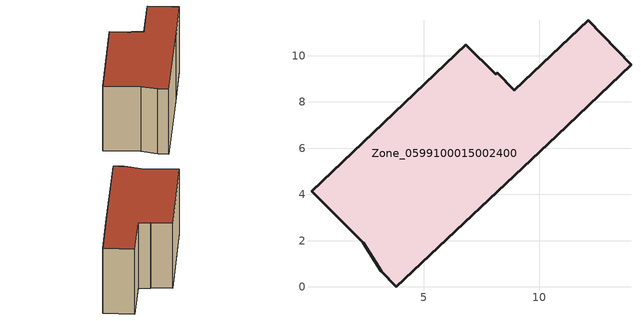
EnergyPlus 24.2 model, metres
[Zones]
Zone_0599100015002400
 floor ground (C_G): 2.38,1.92 0.14,4.14 6.81,10.48 8.11,9.19 8.18,9.26 8.91,8.5 12.11,11.54 13.96,9.61 10.75,6.55 3.81,0 3.16,0.68 z0.82
 wall outside (C_F): 13.96,9.61 12.11,11.54 8.91,8.5 8.18,9.26 8.11,9.19 6.81,10.48 0.14,4.14 2.38,1.92 3.16,0.68 3.81,0 10.75,6.55 13.96,9.61 z0.82:7.04
 roof outside (C_R): 3.16,0.68 3.81,0 10.75,6.55 13.96,9.61 12.11,11.54 8.91,8.5 8.18,9.26 8.11,9.19 6.81,10.48 0.14,4.14 2.38,1.92 z7.04
[BUILDING]
Pand.0599100015002400: North Axis=0; Terrain=City; Loads Convergence Tolerance Value=0.04; Temperature Convergence Tolerance Value=0.4; Solar Distribution=FullExterior; Maximum Number of Warmup Days=25; Minimum Number of Warmup Days=1
[Site:Location]
Rotterdam.The.Hague.AP_ZH_NLD Design_Conditions: Latitude=51.96; Longitude=4.45; Time Zone=1; Elevation=-4.5
[SITE:GROUNDTEMPERATURE:BUILDINGSURFACE]
18, 18, 18, 18, 18, 18, 18, 18, 18, 18, 18, 18
[MATERIAL] Thermal Absorptance=0.9; Solar Absorptance=0.7; Visible Absorptance=0.7
Name | Roughness | Thickness | Conductivity | Density | Specific Heat
G.TC.1975-1991 | MediumSmooth | 0.15 | 0.288461 | 540 | 1210
F.TC.1975-1991 | Rough | 0.3 | 0.230769 | 1920 | 840
R.TC.1975-1991 | MediumRough | 0.2 | 0.153846 | 1500 | 1000
[CONSTRUCTION]
C_G: G.TC.1975-1991
C_F: F.TC.1975-1991
C_R: R.TC.1975-1991
[ZONE]
Zone_0599100015002400: Type=1; Multiplier=1; Ceiling Height=Autocalculate; Volume=Autocalculate; Floor Area=autocalculate; Part of Total Floor Area=Yes
[ZONEINFILTRATION:DESIGNFLOWRATE]
Infil_Zone_0599100015002400: Zone or ZoneList or Space or SpaceList=Zone_0599100015002400; Schedule=AlwaysOn; Design Flow Rate Calculation Method=Flow/Area; Flow Rate per Floor Area=0.003; Constant Term Coefficient=1; Temperature Term Coefficient=0; Velocity Term Coefficient=0; Velocity Squared Term Coefficient=0
[HVACTEMPLATE:ZONE:IDEALLOADSAIRSYSTEM]
Zone_0599100015002400: Maximum Heating Supply Air Temperature=50; Minimum Cooling Supply Air Temperature=13; Maximum Heating Supply Air Humidity Ratio=0.0156; Minimum Cooling Supply Air Humidity Ratio=0.0077; Heating Limit=NoLimit; Cooling Limit=NoLimit; Dehumidification Control Type=ConstantSensibleHeatRatio; Cooling Sensible Heat Ratio=0.7; Dehumidification Setpoint=60; Humidification Control Type=None; Humidification Setpoint=30; Outdoor Air Method=None; Outdoor Air Flow Rate per Person=0.00944; Outdoor Air Flow Rate per Zone Floor Area=0; Outdoor Air Flow Rate per Zone=0; Demand Controlled Ventilation Type=None; Outdoor Air Economizer Type=NoEconomizer; Heat Recovery Type=None; Sensible Heat Recovery Effectiveness=0.7; Latent Heat Recovery Effectiveness=0.65
[ZONECONTROL:THERMOSTAT]
ThermostatControl_Zone_0599100015002400: Zone or ZoneList=Zone_0599100015002400; Control Type Schedule=DualSetpointControlType; Control 1=Thermostat_Zone_0599100015002400; Temperature Difference Between Cutout And Setpoint=0
[THERMOSTATSETPOINT:DUALSETPOINT]
Thermostat_Zone_0599100015002400: Heating Setpoint Temperature Schedule=HeatingSetpoint_Zone_0599100015002400; Cooling Setpoint Temperature Schedule=CoolingSetpoint_Zone_0599100015002400
[SCHEDULE:COMPACT]
HeatingSetpoint_Zone_0599100015002400: Through: 12/31, For: AllDays, Until: 24:00, 21
CoolingSetpoint_Zone_0599100015002400: Through: 12/31, For: AllDays, Until: 24:00, 24
DualSetpointControlType: Through: 12/31, For: AllDays, Until: 24:00, 4
AlwaysOn: Through: 12/31, For: AllDays, Until: 24:00, 1
